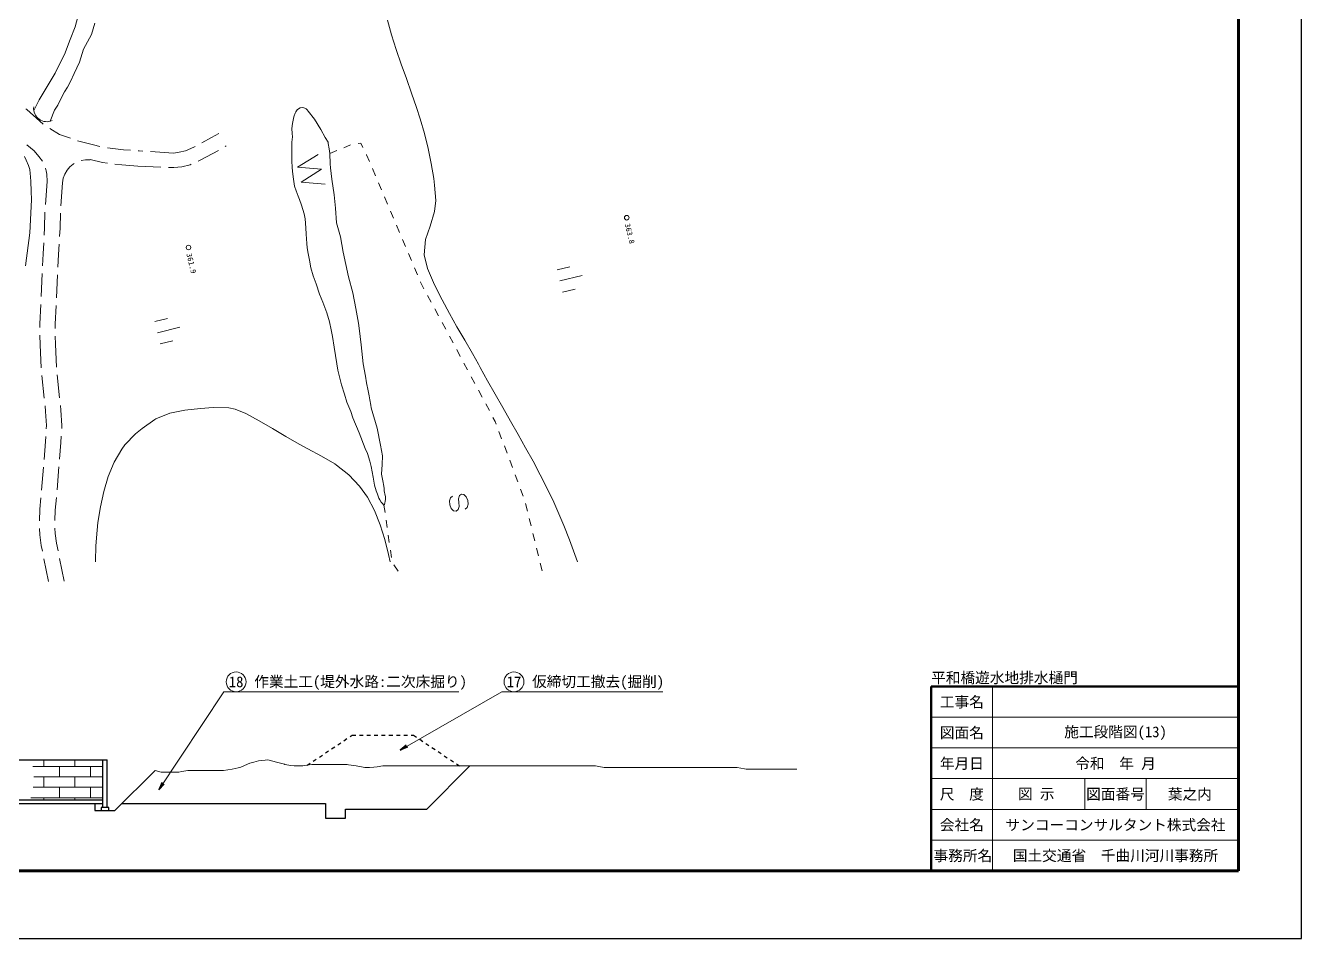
# Model space of a CAD drawing. Header units: millimetres. Extents: x -2078669 to -1085629, y -5987148 to 310365.
# Drawn here: x -1575205 to -1367638, y -4772452 to -4623984 of the extents above; entities that cross this region are included whole.
import ezdxf
from ezdxf.enums import TextEntityAlignment as Align

# ---------------------------------------------------------------- set-up
doc = ezdxf.new("R2010")
doc.units = ezdxf.units.MM
doc.header["$LTSCALE"] = 500
doc.linetypes.add('SXF_跳び破線', pattern=[12, 6, -6])
doc.layers.get('Defpoints').update_dxf_attribs({"color": 153})
for name, color, linetype, lineweight in [('D-BGD', 7, 'Continuous', 13), ('D-BYP-STR1', 2, 'Continuous', 13), ('D-BYP-STR2', 6, 'Continuous', 25), ('D-BYP-STR3', 3, 'Continuous', 25), ('D-BYP-STRA', 1, 'Continuous', 25), ('D-BYP-STRC', 1, 'Continuous', 13), ('D-TTL', 2, 'Continuous', 140), ('D-TTL-FRAM', 2, 'Continuous', 50), ('D-TTL-LINE', 7, 'Continuous', 13), ('D-TTL-TXT', 7, 'Continuous', 13)]:
    doc.layers.add(name, color=color, linetype=linetype, lineweight=lineweight)
doc.styles.add('MS ゴシック', font='MS Gothic.ttf')
doc.dimstyles.new('DIM-500-F', dxfattribs={"dimscale": 500, "dimtxt": 3.5, "dimasz": 2.5, "dimexe": 0, "dimexo": 2, "dimgap": 0.8, "dimtad": 1, "dimdec": 0, "dimzin": 0, "dimdsep": 46, "dimtxsty": 'MS ゴシック', "dimblk": 'OPEN', "dimcen": 0.1, "dimclrd": 256, "dimclre": 256, "dimclrt": 256, "dimaunit": 1, "dimadec": 4, "dimazin": 0, "dimtfac": 1, "dimtdec": 0, "dimtmove": 2, "dimatfit": 3, "dimldrblk": 'OPEN', "dimfxl": 1, "dimtolj": 1, "dimtzin": 0, "dimlwd": -1, "dimlwe": -1, "dimarcsym": 2})

# ---------------------------------------------------------------- blocks, each defined once
blk = doc.blocks.new('河川平面')
at = {"layer": 'D-BGD', "linetype": 'Continuous'}
for p, q in [((1754075, -2803865, 361418), (1754230, -2803878, 361420)), ((1754830, -2803915, 361449), (1754230, -2803878, 361420)), ((1759815, -2804216, 361690), (1756076, -2803990, 361509)), ((1768223, -2803167, 361459), (1768384, -2803074, 361460)), ((1785290, -2804303, 360500), (1786408, -2803833, 360803)), ((1787526, -2803363, 361106), (1788644, -2802893, 361409)), ((1754032, -2806371, 361420), (1757775, -2806514, 361592)), ((1792197, -2806761, 361435), (1792684, -2807912, 361422)), ((1739293, -2808856, 361530), (1739022, -2812596, 361545)), ((1741790, -2809046, 361530), (1741512, -2812786, 361545)), ((1793173, -2809063, 361409), (1793660, -2810214, 361397)), ((1794147, -2811365, 361384), (1794636, -2812515, 361371)), ((1795123, -2813666, 361358), (1795611, -2814817, 361345)), ((1796099, -2815968, 361333), (1796586, -2817118, 361320)), ((1797075, -2818270, 361307), (1797562, -2819420, 361294)), ((1798050, -2820571, 361282), (1798538, -2821722, 361269)), ((1799025, -2822872, 361256), (1799514, -2824024, 361243)), ((1822245, -2823207), (1824285, -2822712)), ((1738484, -2823831, 361461), (1738307, -2827577, 361438)), ((1740978, -2824021, 361460), (1740801, -2827767, 361438)), ((1822687, -2825029), (1826331, -2824143)), ((1823130, -2826852), (1825170, -2826356)), ((1801179, -2827380, 361256), (1801769, -2828482, 361269)), ((1756797, -2831620), (1758837, -2831125)), ((1802360, -2829583, 361282), (1802950, -2830685, 361295)), ((1757239, -2833442), (1760883, -2832556)), ((1803541, -2831786, 361308), (1804131, -2832888, 361321)), ((1738076, -2833820, 361280), (1738122, -2835393, 361270)), ((1740579, -2834009, 361279), (1740617, -2835327, 361270)), ((1740617, -2835327, 361270), (1740817, -2839069, 361427)), ((1757681, -2835265), (1759722, -2834769)), ((1804722, -2833990, 361334), (1805312, -2835092, 361348)), ((1738122, -2835393, 361270), (1738324, -2839134, 361422)), ((1805902, -2836192, 361361), (1806493, -2837294, 361374)), ((1807083, -2838396, 361387), (1807674, -2839498, 361400)), ((1738408, -2840380, 361482), (1738805, -2844099, 361741)), ((1740909, -2840313, 361492), (1741311, -2844032, 361751)), ((1808264, -2840600, 361413), (1808855, -2841701, 361426)), ((1809445, -2842803, 361439), (1810036, -2843904, 361452)), ((1810626, -2845006, 361466), (1811217, -2846108, 361479)), ((1812780, -2849507, 361550), (1813218, -2850677, 361586)), ((1813657, -2851846, 361622), (1814096, -2853017, 361658)), ((1738678, -2855308, 361736), (1738369, -2859043, 361608)), ((1741194, -2855242, 361744), (1740885, -2858977, 361615)), ((1814534, -2854187, 361694), (1814972, -2855357, 361730)), ((1815410, -2856527, 361767), (1815849, -2857697, 361803)), ((1816288, -2858867, 361839), (1816726, -2860037, 361875)), ((1794073, -2861464, 360360), (1794245, -2862686, 360553)), ((1817121, -2861220, 361902), (1817418, -2862435, 361906)), ((1794419, -2863910, 360747), (1794591, -2865132, 360940)), ((1817716, -2863649, 361911), (1818013, -2864863, 361916)), ((1794764, -2866355, 361134), (1794938, -2867577, 361327)), ((1818311, -2866077, 361921), (1818608, -2867291, 361926)), ((1818906, -2868505, 361930), (1819204, -2869719, 361935)), ((1738759, -2870218, 361508), (1739502, -2873892, 361625)), ((1741295, -2870146, 361520), (1742039, -2873819, 361637)), ((1795111, -2868800, 361521), (1795284, -2870023, 361714)), ((1795669, -2871170, 361825), (1796369, -2872205, 361814)), ((1819501, -2870934, 361940), (1819799, -2872147, 361945))]:
    blk.add_line(p, q, dxfattribs=at)
at = {"layer": 'D-BGD', "linetype": 'Continuous', "elevation": 362000}
for points in [[(1825541, -2870692), (1825112, -2869490), (1824241, -2867132), (1823333, -2864799), (1822374, -2862495), (1821720, -2861023), (1820642, -2858765), (1819499, -2856540), (1818319, -2854339), (1817106, -2852154), (1815880, -2849973), (1814649, -2847800), (1813409, -2845623), (1812169, -2843445), (1810938, -2841273), (1809726, -2839088), (1809600, -2838866), (1809435, -2838551), (1808452, -2836810), (1807207, -2834641), (1805948, -2832476), (1804717, -2830303), (1803524, -2828106), (1802389, -2825886), (1802106, -2825296), (1801146, -2822991), (1800613, -2820770), (1800851, -2818288), (1801578, -2816100), (1802307, -2813727), (1802482, -2811959), (1802315, -2809441), (1802183, -2808385), (1801763, -2805906), (1801242, -2803461), (1800639, -2801038), (1799950, -2798646), (1799365, -2796834), (1798549, -2794461), (1797714, -2792101), (1796865, -2789745), (1796044, -2787381), (1795277, -2785003), (1794628, -2782600)], [(1747128, -2870692), (1747128, -2870593), (1747215, -2868094), (1747398, -2865569), (1747539, -2864301), (1747932, -2861770), (1748494, -2859267), (1749232, -2856820), (1750173, -2854500), (1751418, -2852355), (1751923, -2851677), (1753667, -2849887), (1754736, -2848991), (1756795, -2847556), (1756947, -2847471), (1759232, -2846547), (1761682, -2846017), (1764215, -2845743), (1766301, -2845627), (1768821, -2845657), (1769883, -2845875), (1771580, -2846597), (1773796, -2847778), (1775963, -2849024), (1778115, -2850296), (1780269, -2851545), (1781697, -2852332), (1783905, -2853508), (1786057, -2854780), (1786368, -2854982), (1788332, -2856561), (1790077, -2858382), (1791388, -2860174), (1792556, -2862357), (1793465, -2864667), (1794196, -2867048), (1794820, -2869494), (1795080, -2870692)]]:
    blk.add_lwpolyline(points, dxfattribs=at)
at = {"layer": 'D-BGD', "linetype": 'Continuous', "extrusion": (0.659474, 0.75151, 0.018092), "elevation": -950732}
blk.add_lwpolyline([(-3149591, 378792), (-3149758, 378792), (-3153340, 378755)], dxfattribs=at)
at = {"layer": 'D-BGD', "linetype": 'Continuous', "extrusion": (-0.012457, -0.067384, 0.997649), "elevation": 527634}
blk.add_lwpolyline([(2219743, -2406801), (2221505, -2407472), (2223344, -2407779)], dxfattribs=at)
at = {"layer": 'D-BGD', "linetype": 'Continuous', "extrusion": (0.065366, -0.128202, 0.989592), "elevation": 832310}
blk.add_lwpolyline([(298907, -3211867), (300667, -3211832), (302054, -3211763)], dxfattribs=at)
at = {"layer": 'D-BGD', "linetype": 'Continuous', "extrusion": (-0.033023, -0.140495, 0.989531), "elevation": 693703}
blk.add_lwpolyline([(2339143, -2252238), (2340723, -2252296), (2341830, -2252293), (2342892, -2252296)], dxfattribs=at)
at = {"layer": 'D-BGD', "linetype": 'Continuous', "extrusion": (-0.028801, -0.218306, 0.975455), "elevation": 914128}
blk.add_lwpolyline([(2100741, -2408339), (2103342, -2408298), (2104489, -2408239)], dxfattribs=at)
at = {"layer": 'D-BGD', "linetype": 'Continuous', "extrusion": (-0.016376, 0.024237, 0.999572), "elevation": 264401}
blk.add_lwpolyline([(109181, 3321283), (108781, 3321351), (105454, 3321693)], dxfattribs=at)
at = {"layer": 'D-BGD', "linetype": 'Continuous', "extrusion": (0.007595, -0.007269, 0.999945), "elevation": 395429}
blk.add_lwpolyline([(1787056, -2799870), (1787496, -2799823), (1787859, -2800544)], dxfattribs=at)
at = {"layer": 'D-BGD', "linetype": 'Continuous', "extrusion": (0.016065, 0.067171, 0.997612), "elevation": 200133}
blk.add_lwpolyline([(-2349497, 2342059), (-2349538, 2342031), (-2350193, 2341754), (-2350896, 2341597)], dxfattribs=at)
at = {"layer": 'D-BGD', "linetype": 'Continuous', "extrusion": (-0.0076, -0.032563, 0.999441), "elevation": 439254}
blk.add_lwpolyline([(2341045, -2321491), (2340243, -2321580), (2338196, -2321580)], dxfattribs=at)
at = {"layer": 'D-BGD', "linetype": 'Continuous', "extrusion": (-0.028117, -0.208401, 0.977639), "elevation": 888872}
blk.add_lwpolyline([(2113511, -2413699), (2110916, -2413842), (2109766, -2413861)], dxfattribs=at)
at = {"layer": 'D-BGD', "linetype": 'Continuous'}
for points in [[(1783345, -2804437), (1779997, -2806537), (1783936, -2806865), (1780588, -2808966), (1784527, -2809295)], [(1806235, -2861073), (1806286, -2861704), (1806126, -2862213), (1805801, -2862465), (1805398, -2862391), (1805023, -2862010), (1804778, -2861427), (1804728, -2860796), (1804886, -2860286), (1805211, -2860036)], [(1807260, -2862110), (1807585, -2861860), (1807743, -2861350), (1807693, -2860719), (1807448, -2860135), (1807073, -2859755), (1806670, -2859681), (1806344, -2859932), (1806185, -2860442), (1806235, -2861073)]]:
    blk.add_lwpolyline(points, dxfattribs=at)
at = {"layer": 'D-BGD', "linetype": 'Continuous', "extrusion": (-0.147009, -0.073037, 0.986435), "elevation": 298060}
blk.add_lwpolyline([(3308546, 410854), (3308596, 410854), (3309793, 410781)], dxfattribs=at)
at = {"layer": 'D-BGD', "linetype": 'Continuous', "extrusion": (-0.139614, 0.01039, 0.990151), "elevation": 85957}
blk.add_lwpolyline([(2669901, 1974015), (2670313, 1974140), (2670812, 1974279), (2672035, 1974426)], dxfattribs=at)
at = {"layer": 'D-BGD', "linetype": 'Continuous', "extrusion": (-0.139929, -0.004505, 0.990151), "elevation": 127339}
blk.add_lwpolyline([(2868345, 1681873), (2868363, 1681872), (2870851, 1681730), (2872086, 1681622)], dxfattribs=at)
at = {"layer": 'D-BGD', "linetype": 'Continuous', "extrusion": (-0.09716, -0.005961, 0.995251), "elevation": 207410}
blk.add_lwpolyline([(2915385, 1593598), (2917793, 1593393), (2919117, 1593239)], dxfattribs=at)
at = {"layer": 'D-BGD', "linetype": 'Continuous', "extrusion": (-0.612857, 0.024256, 0.789822), "elevation": -848448}
blk.add_lwpolyline([(2747869, 1681987), (2749646, 1681952), (2751619, 1681933)], dxfattribs=at)
at = {"layer": 'D-BGD', "linetype": 'Continuous', "extrusion": (-0.626341, 0.024871, 0.779153), "elevation": -879049}
blk.add_lwpolyline([(2747721, 1669362), (2749440, 1669330), (2751470, 1669311)], dxfattribs=at)
at = {"layer": 'D-BGD', "linetype": 'Continuous', "extrusion": (-0.120009, -0.052186, 0.9914), "elevation": 289543}
blk.add_lwpolyline([(3308622, 566820), (3308666, 566820), (3309868, 566920)], dxfattribs=at)
at = {"layer": 'D-BGD', "linetype": 'Continuous', "extrusion": (-0.220278, -0.022654, 0.975174), "elevation": 33645}
blk.add_lwpolyline([(2991814, 1484019), (2991865, 1484011), (2994923, 1483522), (2995521, 1483456)], dxfattribs=at)
at = {"layer": 'D-BGD', "linetype": 'Continuous', "extrusion": (-0.249354, -0.021817, 0.968167), "elevation": -22416}
blk.add_lwpolyline([(2969973, 1530653), (2972973, 1530214), (2973688, 1530146)], dxfattribs=at)
at = {"layer": 'D-BGD', "linetype": 'Continuous', "extrusion": (0.113222, 0.07213, 0.990948), "elevation": 357987}
blk.add_lwpolyline([(-3374796, 50249), (-3375580, 50309), (-3376033, 50405)], dxfattribs=at)
at = {"layer": 'D-BGD', "linetype": 'Continuous', "extrusion": (-0.651465, 0.02741, 0.758184), "elevation": -936691}
blk.add_lwpolyline([(2774699, 1644179), (2775521, 1644166), (2778445, 1644011)], dxfattribs=at)
at = {"layer": 'D-BGD', "linetype": 'Continuous', "extrusion": (-0.628438, 0.025205, 0.777451), "elevation": -884962}
blk.add_lwpolyline([(2778176, 1669315), (2779231, 1669298), (2781921, 1669150)], dxfattribs=at)
at = {"layer": 'D-BGD', "linetype": 'Continuous', "extrusion": (-0.428174, 0.004492, 0.903685), "elevation": -431459}
blk.add_lwpolyline([(2841803, 1754971), (2843895, 1754803), (2845545, 1754749)], dxfattribs=at)
at = {"layer": 'D-BGD', "linetype": 'Continuous', "extrusion": (-0.447269, 0.005947, 0.89438), "elevation": -471106}
blk.add_lwpolyline([(2836925, 1750275), (2838798, 1750130), (2840669, 1750076)], dxfattribs=at)
at = {"layer": 'D-BGD', "linetype": 'Continuous'}
for points in [[(1737098, -2797283, 360500), (1737963, -2795577, 360430), (1740604, -2791224, 360440), (1741610, -2789092, 360350), (1742089, -2788179, 360340), (1742999, -2785773, 360360), (1743837, -2783693, 360350), (1744474, -2781280, 360240)], [(1747056, -2783110, 360210), (1746497, -2784945, 360270), (1745197, -2787347, 360210), (1744547, -2789442, 360180), (1743684, -2791264, 360150), (1743100, -2792601, 360170), (1742612, -2793509, 360190), (1742119, -2794287, 360220), (1741586, -2795295, 360260), (1741037, -2796410, 360340), (1740487, -2797247, 360340), (1739773, -2799051, 360520)], [(1786998, -2817846, 360510), (1787431, -2820344, 360540), (1788321, -2824374, 360490), (1789006, -2826936, 360450), (1789487, -2829530, 360450), (1789931, -2831908, 360450), (1790016, -2832683, 360460), (1790342, -2835386, 360490), (1790680, -2838510, 360550), (1791045, -2840484, 360570), (1791253, -2841607, 360580), (1791495, -2842911, 360600), (1791646, -2843713, 360600), (1791768, -2844383, 360580), (1791922, -2845198, 360550), (1792015, -2845679, 360530), (1792984, -2848969, 360510), (1793520, -2851711, 360490), (1793844, -2853454, 360390), (1793802, -2854872, 360390), (1793691, -2856469, 360420), (1793893, -2857542, 360420), (1794048, -2858416, 360380), (1794094, -2858777, 360370), (1794127, -2859142, 360370), (1794182, -2859427, 360370), (1794215, -2859631, 360370), (1794275, -2859908, 360370), (1794306, -2860075, 360370), (1794309, -2860331, 360370), (1794317, -2860497, 360370), (1794263, -2860892, 360360), (1794214, -2861118, 360360), (1794150, -2861370, 360360), (1794073, -2861464, 360360), (1793819, -2861203, 360370), (1793626, -2860976, 360380), (1793405, -2860619, 360400), (1793256, -2860337, 360410), (1793012, -2859677, 360420), (1792796, -2859150, 360430), (1792544, -2858244, 360480), (1792292, -2856957, 360490), (1791991, -2855192, 360500), (1791799, -2854343, 360510), (1791372, -2853060, 360510), (1790998, -2852245, 360520), (1790017, -2849697, 360530), (1789030, -2847261, 360530), (1788675, -2846273, 360530), (1788056, -2844741, 360550), (1787670, -2843446, 360580), (1787178, -2841894, 360630), (1786928, -2841024, 360670), (1786585, -2839535, 360690), (1786390, -2838489, 360710), (1785969, -2835790, 360710), (1785699, -2834032, 360670), (1785498, -2832958, 360630), (1785197, -2831655, 360580), (1784769, -2830233, 360560), (1784109, -2828492, 360560), (1783597, -2827195, 360550), (1783018, -2825512, 360530), (1782557, -2824209, 360540), (1782182, -2822875, 360560), (1781934, -2821660, 360590), (1781721, -2820545, 360600), (1781562, -2819658, 360600), (1781510, -2818947, 360600), (1781418, -2817441, 360600), (1781367, -2816385, 360600), (1781241, -2814940, 360570), (1781084, -2814089, 360570), (1780672, -2812699, 360580), (1780327, -2811774, 360580), (1780095, -2811214, 360580), (1779776, -2810384, 360590), (1779544, -2809605, 360600), (1779281, -2808116, 360580), (1779179, -2807169, 360570), (1779139, -2806557, 360550), (1779081, -2805474, 360530), (1779067, -2804636, 360510), (1779066, -2803874, 360530), (1779078, -2802890, 360520), (1779104, -2802443, 360520), (1779167, -2801591, 360540), (1779151, -2801017, 360540), (1779075, -2800246, 360540), (1779182, -2799419, 360550), (1779384, -2798325, 360540), (1779439, -2798149, 360540), (1779620, -2797734, 360550), (1779731, -2797521, 360550), (1779941, -2797215, 360540), (1780186, -2797009, 360530), (1780427, -2796871, 360530), (1780838, -2796819, 360530), (1781046, -2796858, 360530), (1781218, -2796899, 360530)], [(1781218, -2796899, 360530), (1781422, -2797027, 360530), (1781586, -2797203, 360530), (1781765, -2797433, 360530), (1782752, -2798726, 360550), (1783793, -2800386, 360520), (1784491, -2801721, 360520), (1784968, -2802457, 360520), (1785009, -2802665, 360520), (1785166, -2803517, 360510), (1785290, -2804303, 360500), (1785289, -2804868, 360490), (1785304, -2805384, 360490), (1785305, -2805984, 360490), (1785379, -2806638, 360500), (1785483, -2807540, 360510), (1785586, -2808464, 360510), (1785984, -2811023, 360530), (1786203, -2813190, 360530), (1786351, -2815582, 360550), (1786998, -2817846, 360510)], [(1735570, -2804778, 360540), (1735876, -2805369, 360540), (1736249, -2806265, 360540), (1736436, -2806903, 360540), (1736541, -2807563, 360550), (1736587, -2808085, 360550), (1736641, -2808854, 360570), (1736701, -2810435, 360590), (1736710, -2811824, 360600), (1736468, -2817221, 360630), (1735731, -2822576, 360560)], [(1735969, -2802867, 361429), (1737165, -2803849, 361460), (1737929, -2804808, 361460), (1738539, -2805570, 361452)], [(1759815, -2804216, 361690), (1760780, -2804102, 361700), (1761784, -2803860, 361430), (1763142, -2803245, 361440), (1763336, -2803141, 361441)], [(1741790, -2809046, 361530), (1741912, -2808332, 361520), (1742153, -2807651, 361500), (1742512, -2807027, 361480), (1742974, -2806485, 361460), (1743529, -2806020, 361450), (1743657, -2805948, 361446)], [(1759023, -2806561, 361650), (1759901, -2806595, 361690), (1761200, -2806442, 361700), (1762554, -2806113, 361430), (1762684, -2806055, 361431)], [(1738938, -2845339, 361828), (1739034, -2846228, 361890), (1739164, -2848530, 361910), (1739134, -2849077, 361904)], [(1741446, -2845272, 361838), (1741527, -2846024, 361890), (1741669, -2848527, 361910), (1741643, -2849011, 361905)], [(1738057, -2865277, 361466), (1738108, -2866320, 361460), (1738324, -2868070, 361440), (1738511, -2868993, 361469)], [(1740554, -2865210, 361466), (1740598, -2866102, 361460), (1740794, -2867667, 361440), (1741048, -2868921, 361480)]]:
    blk.add_polyline3d(points, dxfattribs=at)
for centre in [(1833562, -2814737, 363780), (1762273, -2819585, 361880)]:
    blk.add_circle(centre, 375, dxfattribs=at)
blk.add_arc((1739241, -2796962), 2165, 173.85046, 293.85192, dxfattribs=at)
at = {"layer": 'D-BGD', "linetype": 'Continuous', "style": 'MS ゴシック'}
for s, p in [('363.8', (1833220, -2815785)), ('361.9', (1761920, -2820621))]:
    blk.add_text(s, height=900, rotation=283.66942, dxfattribs=at).set_placement(p)
blk = doc.blocks.new('_Open')
at = {"color": 0, "linetype": 'ByBlock', "lineweight": -2}
for p, q in [((-1, 0.17), (0, 0)), ((-1, -0.17), (0, 0)), ((0, 0), (-1, 0))]:
    blk.add_line(p, q, dxfattribs=at)

msp = doc.modelspace()

# ---------------------------------------------------------------- hatches: boundary and pattern name
at = {"layer": 'D-BYP-STR1'}
h = msp.add_hatch(dxfattribs=at)
h.set_pattern_fill('AR-BRSTD', color=256, scale=25, angle=180)
h.set_pattern_definition([(180, (-1788137.6, -371750.8), (-2e-13, -1693.545), []), (270, (-1788137.6, -371750.8), (2540, -1693.545), [1693.545, -1693.545])])
edge = h.paths.add_edge_path()
edge.add_line((-1562653.4, -4749899.6), (-1574439.4, -4749899.6))
edge.add_arc((-1586095.2, -4746225.9), 12221, 342.505867, 373.371348)
edge.add_line((-1574205.4, -4743399.6), (-1562653.4, -4743399.6))
edge.add_line((-1562653.4, -4743399.6), (-1562653.4, -4749899.6))

# ---------------------------------------------------------------- linework, layer by layer
at = {"layer": 'D-BGD', "linetype": 'Continuous', "lineweight": 13, "elevation": 708000}
msp.add_lwpolyline([(-1449708.8, -4744899.6), (-1450290.5, -4744899.6), (-1450781, -4744899.6), (-1451443.9, -4744899.6), (-1452222.7, -4744899.6), (-1452799, -4744899.6), (-1453664.5, -4744899.6), (-1454834.2, -4744899.6), (-1455106.2, -4744899.6), (-1455307.5, -4744899.6), (-1456548, -4744899.6), (-1457010.8, -4744899.6), (-1457816, -4744899.6), (-1457989.7, -4744899.6), (-1458224.5, -4744858.9), (-1459431.5, -4744649.6), (-1460324.5, -4744649.6), (-1460873.2, -4744649.6), (-1461614.8, -4744649.6), (-1462315, -4744649.6), (-1462833, -4744649.6), (-1463756.7, -4744649.6), (-1465005.1, -4744649.6), (-1465198.5, -4744649.6), (-1465341.6, -4744649.6), (-1466640.2, -4744649.6), (-1467850.1, -4744649.6), (-1468082, -4744649.6), (-1468395.4, -4744649.6), (-1469523.7, -4744649.6), (-1470358.6, -4744649.6), (-1470965.5, -4744649.6), (-1471785.7, -4744649.6), (-1472407.2, -4744649.6), (-1472867.1, -4744649.6), (-1473849, -4744649.6), (-1475176, -4744649.6), (-1475290.7, -4744649.6), (-1475375.6, -4744649.6), (-1476732.5, -4744649.6), (-1477884.1, -4744649.6), (-1478174.2, -4744649.6), (-1478566.3, -4744649.6), (-1479616, -4744649.6), (-1480392.6, -4744649.6), (-1481057.7, -4744649.6), (-1481956.7, -4744493.8), (-1482499.5, -4744399.6), (-1482901.1, -4744399.6), (-1483941.2, -4744399.6), (-1485347, -4744399.6), (-1485383, -4744399.6), (-1485392.7, -4744399.6), (-1485409.6, -4744399.6), (-1486308.2, -4744399.6), (-1486824.7, -4744399.6), (-1487918.1, -4744399.6), (-1488266.5, -4744399.6), (-1488737.3, -4744399.6), (-1489708.2, -4744399.6), (-1490426.6, -4744399.6), (-1491150, -4744399.6), (-1492127.6, -4744399.6), (-1492591.7, -4744399.6), (-1492935.1, -4744399.6), (-1493632.6, -4744399.6), (-1494033.5, -4744399.6), (-1494548.2, -4744399.6), (-1495443.6, -4744399.6), (-1495475.2, -4744399.6), (-1495517.9, -4744399.6), (-1496917, -4744399.6), (-1497952.2, -4744399.6), (-1498358.7, -4744399.6), (-1498908.2, -4744399.6), (-1499800.5, -4744399.6), (-1500460.7, -4744399.6), (-1501242.2, -4744399.6), (-1502298.5, -4744399.6), (-1502684, -4744399.6), (-1502969.2, -4744399.6), (-1504125.7, -4744399.6), (-1505477.7, -4744399.6), (-1505567.5, -4744399.6), (-1505688.8, -4744399.6), (-1507009.2, -4744399.6), (-1507986.2, -4744399.6), (-1508451, -4744399.6), (-1509079.1, -4744399.6), (-1509892.7, -4744399.6), (-1510494.7, -4744399.6), (-1511334.5, -4744399.6), (-1512469.4, -4744399.6), (-1512776.2, -4744399.6), (-1512859.1, -4744399.6), (-1513003.2, -4744399.6), (-1513774.6, -4744399.6), (-1514218, -4744399.6), (-1515511.7, -4744399.6), (-1515659.7, -4744399.6), (-1515859.7, -4744399.6), (-1517101.5, -4744399.6), (-1518020.2, -4744558.9), (-1518543.2, -4744597.5), (-1519250, -4744649.6), (-1519985, -4744649.6), (-1520528.7, -4744555.3), (-1521426.7, -4744399.6), (-1522640.3, -4744189.2), (-1522868.5, -4744166.5), (-1523037.2, -4744149.6), (-1524310.2, -4744149.6), (-1525545.7, -4744149.6), (-1525752, -4744149.6), (-1526030.6, -4744149.6), (-1527193.7, -4744149.6), (-1528054.3, -4744149.6), (-1528635.5, -4744149.6), (-1529421, -4744285.8), (-1530077.2, -4744351.2), (-1530562.8, -4744399.6), (-1531170, -4744399.6), (-1531519, -4744399.6), (-1532085.5, -4744301.4), (-1532960.7, -4744149.6), (-1533001.1, -4744149.6), (-1533071.3, -4744130.5), (-1534402.4, -4743767), (-1535579.8, -4743445.5), (-1535844.2, -4743399.6), (-1536201.6, -4743461.6), (-1537285.9, -4743569.7), (-1538088.3, -4743788.8), (-1538727.7, -4743963.4), (-1539591.9, -4744349.2), (-1540169.4, -4744607), (-1540596.8, -4744723.7), (-1541611.2, -4744899.6), (-1542982.2, -4745137.4), (-1543052.9, -4745149.6), (-1543072.1, -4745149.6), (-1543105.3, -4745149.6), (-1543987.6, -4745149.6), (-1544494.7, -4745149.6), (-1545613.8, -4745149.6), (-1545936.4, -4745149.6), (-1546372.5, -4745149.6), (-1547378.2, -4745149.6), (-1548122.3, -4745149.6), (-1548819.9, -4745149.6), (-1549762.8, -4745313.1), (-1550261.7, -4745399.6), (-1550630.8, -4745399.6), (-1551703.4, -4745399.6), (-1553139.3, -4745399.6), (-1553145.2, -4745399), (-1553153.1, -4745396.9), (-1554133.1, -4745129.3)], dxfattribs=at)
at = {"layer": 'D-BYP-STR2', "elevation": 708000}
msp.add_lwpolyline([(-1563903.4, -4750524.6), (-1563903.4, -4750524.6), (-1563903.4, -4751649.6), (-1560653.4, -4751649.6), (-1554133.1, -4745129.3)], dxfattribs=at)
at = {"layer": 'D-BYP-STR3', "ltscale": 0.01}
for p, q in [((-1611903.4, -4743399.6, 708000), (-1561903.4, -4743399.6, 708000)), ((-1562653.4, -4751149.6, 708000), (-1562653.4, -4743399.6, 708000)), ((-1561903.4, -4751149.6, 708000), (-1561903.4, -4743399.6, 708000)), ((-1611903.4, -4749899.6, 708000), (-1562653.4, -4749899.6, 708000)), ((-1611903.4, -4750524.6, 708000), (-1562653.4, -4750524.6, 708000))]:
    msp.add_line(p, q, dxfattribs=at)
at = {"layer": 'D-BYP-STR3', "ltscale": 0.01, "elevation": 708000}
msp.add_lwpolyline([(-1562903.4, -4751649.6), (-1561653.4, -4751649.6), (-1561653.4, -4751149.6), (-1562903.4, -4751149.6)], close=True, dxfattribs=at)
at = {"layer": 'D-BYP-STRA', "linetype": 'SXF_跳び破線', "ltscale": 0.2}
msp.add_line((-1529403.5, -4744282.8, 708000), (-1522078.7, -4739399.6, 708000), dxfattribs=at)
at = {"layer": 'D-BYP-STRA'}
msp.add_line((-1509903.4, -4751399.6, 708000), (-1502903.4, -4744399.6, 708000), dxfattribs=at)
at = {"layer": 'D-BYP-STRA', "linetype": 'SXF_跳び破線', "ltscale": 0.2, "elevation": 1593000}
msp.add_lwpolyline([(-1522078.7, -4739399.6), (-1512078.7, -4739399.6), (-1504578.7, -4744399.6)], dxfattribs=at)
at = {"layer": 'D-BYP-STRA', "elevation": 708000}
msp.add_lwpolyline([(-1559528.4, -4750524.6), (-1526403.4, -4750524.6), (-1526403.4, -4752899.6), (-1523153.4, -4752899.6), (-1523153.4, -4751399.6), (-1509903.4, -4751399.6)], dxfattribs=at)
at = {"layer": 'D-BYP-STRC'}
for p, q in [((-1504740.6, -4732328.9, 367000), (-1542940.6, -4732328.9, 367000)), ((-1471540.4, -4732322.7), (-1497740.4, -4732322.7))]:
    msp.add_line(p, q, dxfattribs=at)
for centre in [(-1540945.3, -4730718.9, 367000), (-1495745, -4730712.7)]:
    msp.add_circle(centre, 1610, dxfattribs=at)
at = {"layer": 'D-TTL'}
for p in [(-1377887.6, -4486452.3), (-1777887.6, -4761452.3)]:
    msp.add_line(p, (-1377887.6, -4761452.3), dxfattribs=at)
at = {"layer": 'D-TTL-FRAM'}
for p, q in [((-1427887.6, -4761452.3), (-1427887.6, -4731452.3)), ((-1427887.6, -4731452.3), (-1377887.6, -4731452.3))]:
    msp.add_line(p, q, dxfattribs=at)
at = {"layer": 'D-TTL-LINE'}
for p, q in [((-1417887.6, -4761452.3), (-1417887.6, -4731452.3)), ((-1427887.6, -4736452.3), (-1377887.6, -4736452.3)), ((-1427887.6, -4741452.3), (-1377887.6, -4741452.3)), ((-1427887.6, -4746452.3), (-1377887.6, -4746452.3)), ((-1402887.6, -4751452.3), (-1402887.6, -4746452.3)), ((-1392887.6, -4751452.3), (-1392887.6, -4746452.3)), ((-1427887.6, -4751452.3), (-1377887.6, -4751452.3)), ((-1427887.6, -4756452.3), (-1377887.6, -4756452.3))]:
    msp.add_line(p, q, dxfattribs=at)
at = {"layer": 'Defpoints', "color": 1}
msp.add_lwpolyline([(-1788137.6, -4772452.3), (-1367637.6, -4772452.3), (-1367637.6, -4475452.3), (-1788137.6, -4475452.3)], close=True, dxfattribs=at)

# ---------------------------------------------------------------- block references
at = {"layer": 'D-BGD'}
msp.add_blockref('河川平面', (-3310965.8, -1840499.8), dxfattribs=at)

# ---------------------------------------------------------------- texts
at = {"layer": 'D-BYP-STRC', "style": 'MS ゴシック'}
for s, p in [('18', (-1540945.3, -4730718.9, 367000)), ('17', (-1495745, -4730712.7))]:
    msp.add_text(s, height=1750, dxfattribs=at).set_placement(p, align=Align.MIDDLE_CENTER)
for s, p in [('作業土工(堤外水路:二次床掘り)', (-1537999.2, -4730683.1, 367000)), ('仮締切工撤去(掘削)', (-1492799, -4730676.9))]:
    msp.add_text(s, height=1750, dxfattribs=at).set_placement(p, align=Align.MIDDLE_LEFT)
at = {"layer": 'D-TTL-TXT', "style": 'MS ゴシック'}
msp.add_text('平和橋遊水地排水樋門', height=1750, dxfattribs=at).set_placement((-1427887.6, -4731452.3), align=Align.BOTTOM_LEFT)
for s, p in [('工事名', (-1422887.6, -4733952.3)), ('図面名', (-1422887.6, -4738952.3)), ('施工段階図(13)', (-1397887.6, -4738952.3)), ('年月日', (-1422887.6, -4743952.3)), ('令和  年 月', (-1397887.6, -4743952.3)), ('尺\u3000度', (-1422887.6, -4748952.3)), ('図 示', (-1410788.6, -4748952.3)), ('図面番号', (-1397887.6, -4748952.3)), ('葉之内', (-1385788.6, -4748952.3)), ('会社名', (-1422887.6, -4753952.3)), ('サンコーコンサルタント株式会社', (-1397887.6, -4753952.3)), ('事務所名', (-1422727, -4758952.3)), ('国土交通省\u3000千曲川河川事務所', (-1397887.6, -4758952.3))]:
    msp.add_text(s, height=1750, dxfattribs=at).set_placement(p, align=Align.MIDDLE)

# ---------------------------------------------------------------- leaders
at = {"layer": 'D-BYP-STRC'}
for points in [[(-1553525.1, -4748270.2, 367000), (-1542940.6, -4732328.9, 367000)], [(-1514247.7, -4741803.4), (-1497740.4, -4732322.7)]]:
    msp.add_leader(points, dimstyle='DIM-500-F', override={"dimgap": 0.8, "dimtad": 0}, dxfattribs=at)

doc.saveas('drawing.dxf')
